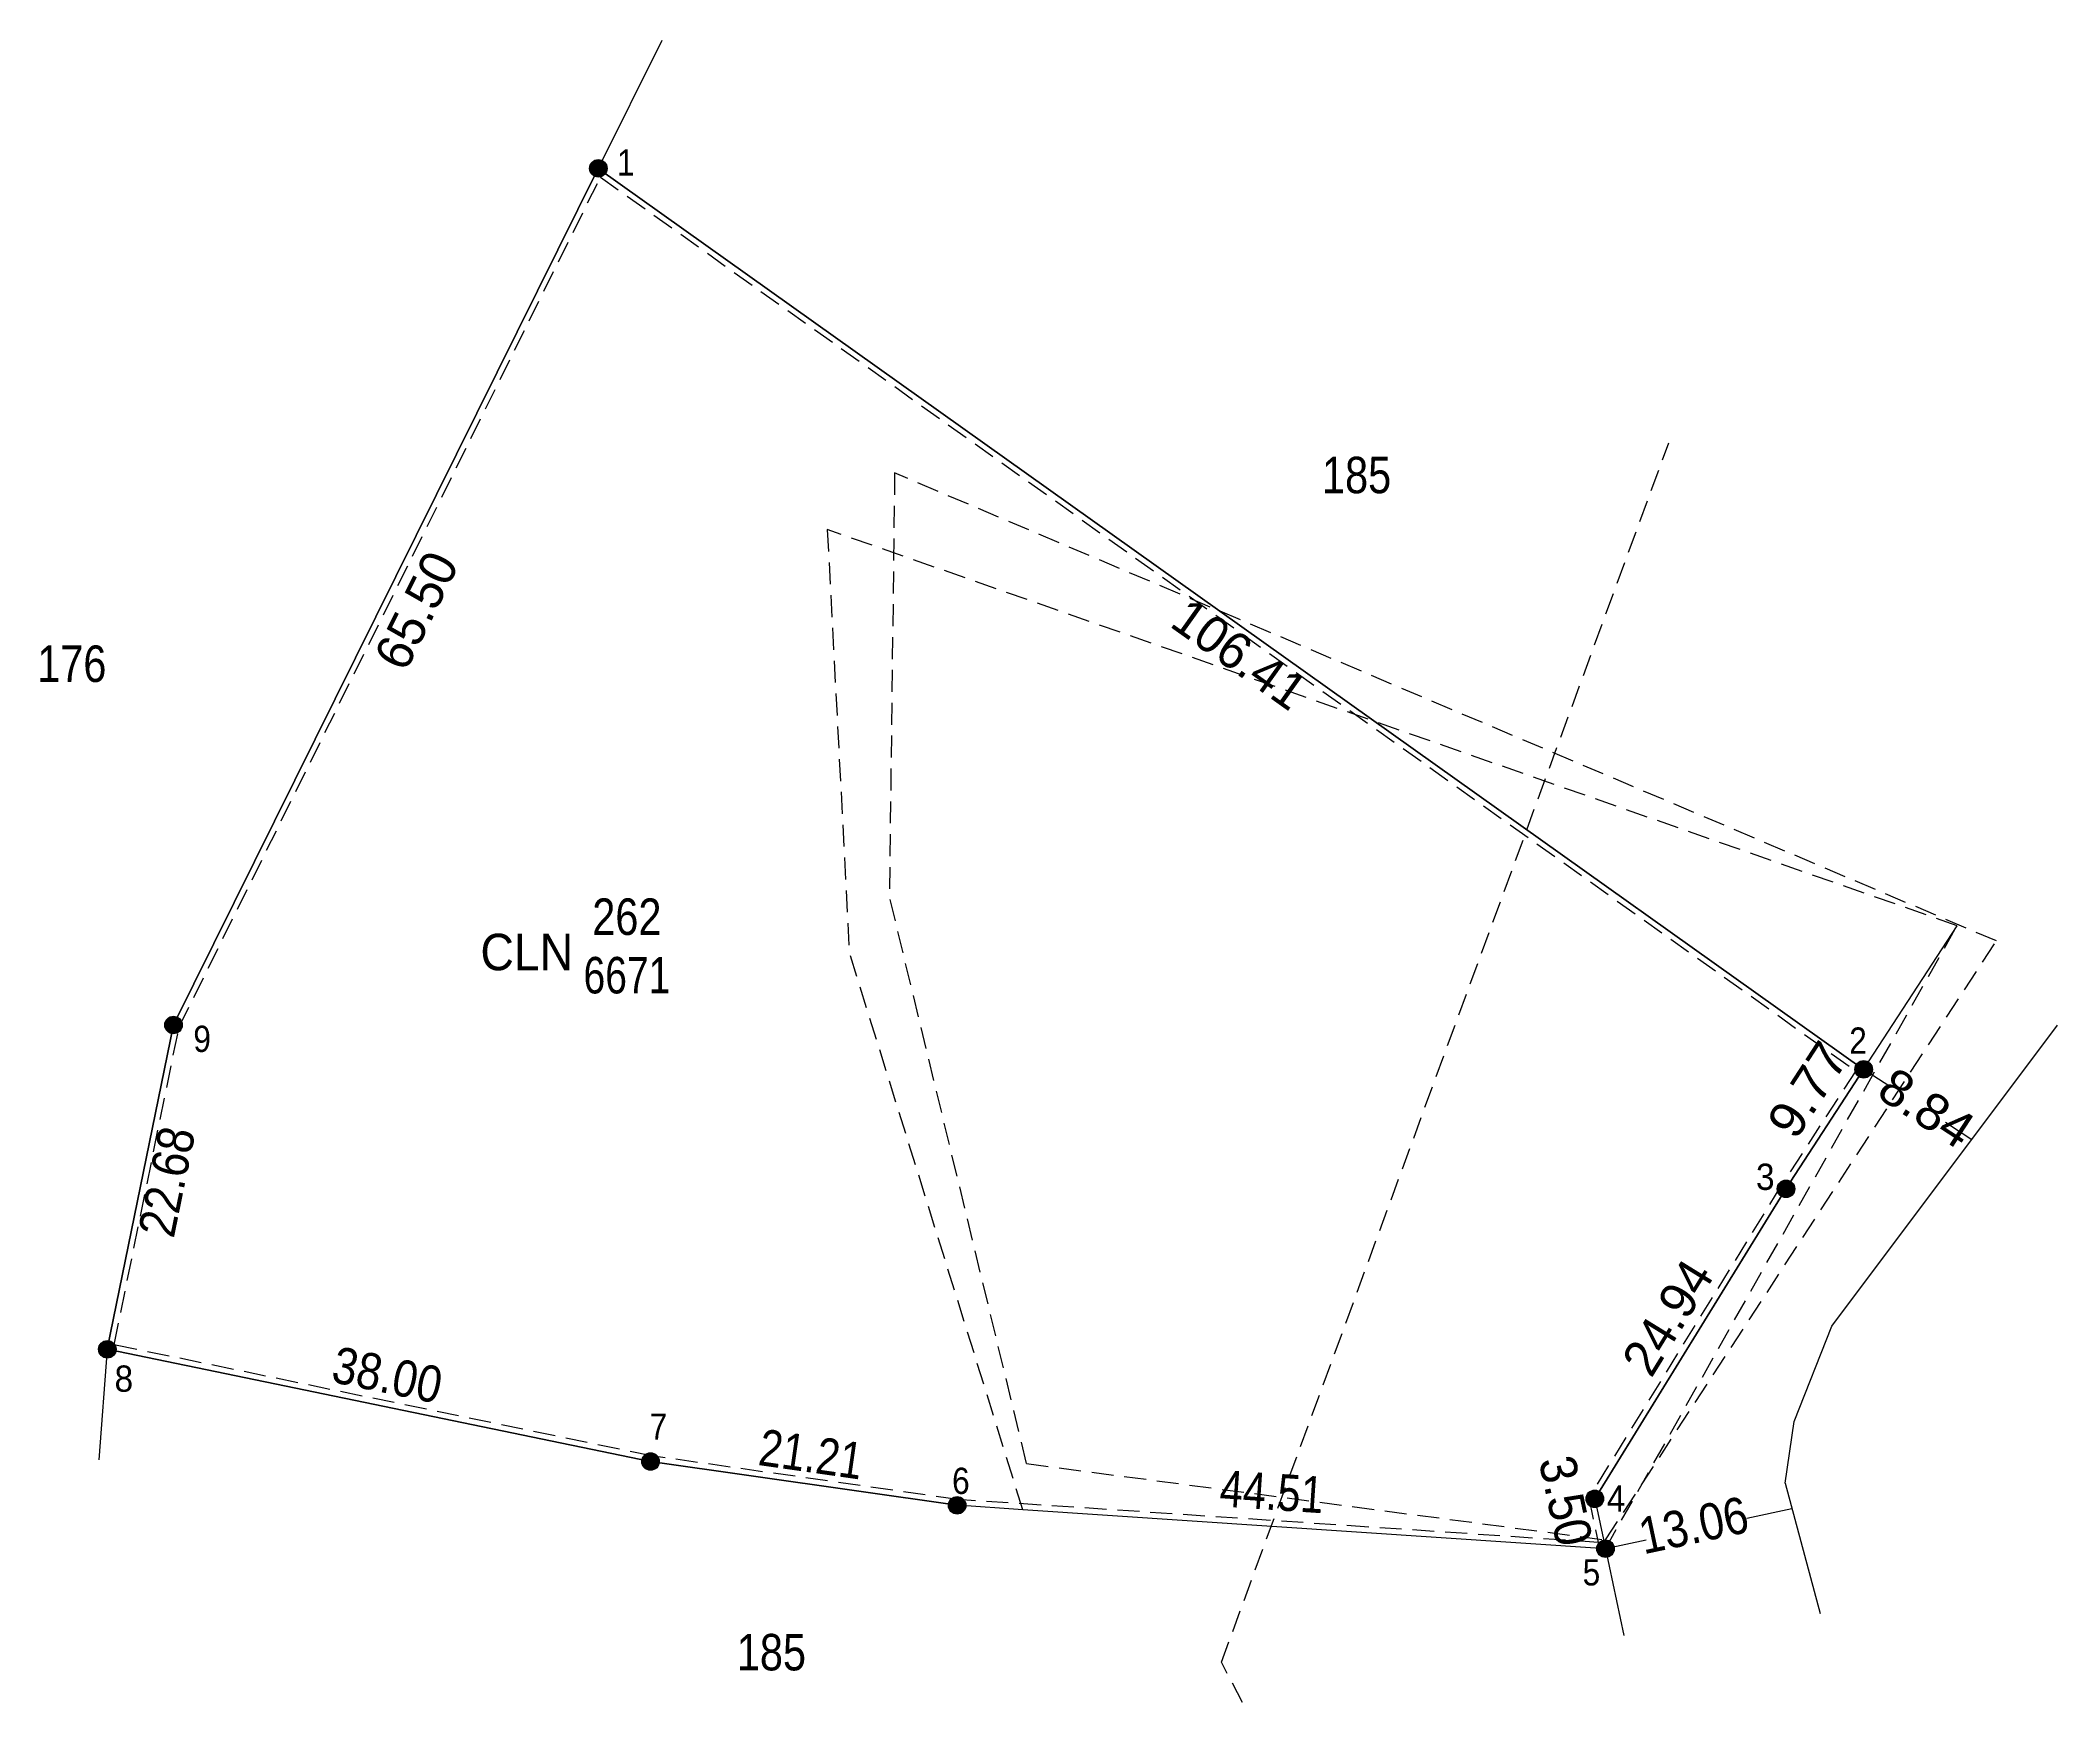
# Model space of a CAD drawing. Header units: metres. Extents: x 535070 to 535436, y 1852259 to 1852373.
# Drawn here: x 535070.2 to 535208.4, y 1852259.5 to 1852373.4 of the extents above.
import ezdxf
from ezdxf.enums import TextEntityAlignment as Align

# ---------------------------------------------------------------- set-up
doc = ezdxf.new("R2010")
doc.units = ezdxf.units.M
doc.header["$LTSCALE"] = 0.5
doc.header["$PDMODE"] = 32
doc.header["$PDSIZE"] = 0.25
doc.linetypes.add('MEDIUM_DASHED', pattern=[4.5, 3, -1.5])
for name, color, linetype, lineweight in [('1', 7, 'MEDIUM_DASHED', 13), ('10', 7, 'Continuous', 13), ('23', 7, 'Continuous', 13), ('63', 7, 'Continuous', 13)]:
    doc.layers.add(name, color=color, linetype=linetype, lineweight=lineweight)

msp = doc.modelspace()

# ---------------------------------------------------------------- hatches: boundary and pattern name
at = {"layer": '63'}
for points in [[(535109.02, 1852364.6, 1), (535107.82, 1852364.6, 1)], [(535079.93, 1852305.91, 1), (535078.73, 1852305.91, 1)], [(535195.69, 1852302.87, 1), (535194.49, 1852302.87, 1)], [(535190.37, 1852294.68, 1), (535189.17, 1852294.68, 1)], [(535075.39, 1852283.69, 1), (535074.19, 1852283.69, 1)], [(535112.6, 1852276, 1), (535111.4, 1852276, 1)], [(535177.28, 1852273.45, 1), (535176.08, 1852273.45, 1)], [(535133.6, 1852273, 1), (535132.4, 1852273, 1)], [(535178.01, 1852270.03, 1), (535176.81, 1852270.03, 1)]]:
    msp.add_hatch(color=256, dxfattribs=at).paths.add_polyline_path(points)

# ---------------------------------------------------------------- linework, layer by layer
at = {"layer": '1', "linetype": 'Continuous'}
msp.add_lwpolyline([(535137.5, 1852272.7), (535133, 1852273), (535112, 1852276), (535074.79, 1852283.69), (535079.33, 1852305.91), (535108.42, 1852364.6), (535195.09, 1852302.87), (535189.77, 1852294.68), (535176.68, 1852273.45), (535177.41, 1852270.03)], close=True, dxfattribs=at)
at = {"layer": '1'}
msp.add_lwpolyline([(535108.57, 1852364), (535194.55, 1852302.77), (535189.43, 1852294.89), (535176.26, 1852273.52), (535176.91, 1852270.46), (535133.04, 1852273.4), (535112.07, 1852276.39), (535075.26, 1852284), (535079.71, 1852305.78)], close=True, dxfattribs=at)
msp.add_lwpolyline([(535152.55, 1852259.48), (535151.1, 1852262.25), (535181.74, 1852345.79)], dxfattribs=at)
at = {"layer": '10'}
for p, q in [((535195.09, 1852302.87), (535108.42, 1852364.6)), ((535079.33, 1852305.91), (535074.79, 1852283.69)), ((535074.79, 1852283.69), (535074.22, 1852276.11)), ((535189.71, 1852274.52), (535192.11, 1852265.59))]:
    msp.add_line(p, q, dxfattribs=at)
at = {"layer": '10', "linetype": 'MEDIUM_DASHED'}
for p, q in [((535204.18, 1852311.67), (535128.72, 1852343.73)), ((535201.49, 1852312.71), (535124.11, 1852339.85)), ((535137.76, 1852275.86), (535128.36, 1852314.73)), ((535177.41, 1852270.03), (535201.49, 1852312.71)), ((535177.41, 1852270.63), (535204.18, 1852311.67)), ((535137.5, 1852272.7), (535125.62, 1852310.88)), ((535137.76, 1852275.86), (535177.41, 1852270.63))]:
    msp.add_line(p, q, dxfattribs=at)
at = {"layer": '10'}
for points in [[(535112.77, 1852373.37), (535108.42, 1852364.6), (535079.33, 1852305.91)], [(535176.68, 1852273.45), (535189.77, 1852294.68), (535189.77, 1852294.68), (535189.77, 1852294.68), (535195.09, 1852302.87), (535201.49, 1852312.71)], [(535189.71, 1852274.52), (535190.33, 1852278.75), (535192.92, 1852285.28), (535208.38, 1852305.89)], [(535074.79, 1852283.69), (535112, 1852276), (535133, 1852273)], [(535176.68, 1852273.45), (535177.41, 1852270.03), (535178.67, 1852264.09)]]:
    msp.add_lwpolyline(points, dxfattribs=at)
at = {"layer": '10', "linetype": 'MEDIUM_DASHED'}
for points in [[(535128.72, 1852343.73), (535128.72, 1852343.73), (535128.36, 1852314.74)], [(535124.11, 1852339.85), (535124.11, 1852339.85), (535125.62, 1852310.89)]]:
    msp.add_lwpolyline(points, dxfattribs=at)
at = {"layer": '10'}
msp.add_point((535133, 1852273), dxfattribs=at)
at = {"layer": '23'}
msp.add_line((535189.71, 1852274.52), (535190.33, 1852278.75), dxfattribs=at)
at = {"layer": '63'}
for p, q in [((535196.81, 1852301.75), (535195.09, 1852302.87)), ((535202.5, 1852298.05), (535200.69, 1852299.23)), ((535190.18, 1852272.75), (535187.08, 1852272.09)), ((535180.19, 1852270.62), (535177.41, 1852270.03))]:
    msp.add_line(p, q, dxfattribs=at)
for centre in [(535108.42, 1852364.6), (535079.33, 1852305.91), (535195.09, 1852302.87), (535189.77, 1852294.68), (535074.79, 1852283.69), (535112, 1852276), (535176.68, 1852273.45), (535133, 1852273), (535177.41, 1852270.03)]:
    msp.add_circle(centre, 0.6, dxfattribs=at)

# ---------------------------------------------------------------- texts
at = {"layer": '1'}
for s, width, p in [('262', 0.85, (535110.38, 1852312.08)), ('CLN', 0.95, (535103.525, 1852309.66)), ('6671', 0.8, (535110.385, 1852308.07))]:
    msp.add_text(s, height=2.5, dxfattribs=dict(at, width=width)).set_placement(p, align=Align.CENTER)
at = {"layer": '10', "width": 0.85}
for s, p in [('185', (535160.36, 1852342.34)), ('176', (535072.36, 1852329.41)), ('185', (535120.28, 1852261.69))]:
    msp.add_text(s, height=2.5, dxfattribs=at).set_placement(p, align=Align.CENTER)
at = {"layer": '63'}
for s, width, p in [(' 1', 0.9, (535110.91, 1852364.1)), (' 9', 0.9, (535081.89, 1852304.06)), (' 2', 0.9, (535195.31, 1852303.94)), (' 3', 0.95, (535188.99, 1852294.61)), (' 8', 0.95, (535076.56, 1852280.78)), (' 7', 0.9, (535113.14, 1852277.49)), (' 6', 0.9, (535133.86, 1852273.78)), (' 4', 0.95, (535178.77, 1852272.56)), (' 5', 0.9, (535177.05, 1852267.51))]:
    msp.add_text(s, height=1.8, dxfattribs=dict(at, width=width)).set_placement(p, align=Align.RIGHT)
for s, rotation, p in [('65.50', 63.634, (535097.0784, 1852333.7599)), ('106.41', 324.54, (535151.6348, 1852330.3038)), ('24.94', 58.343, (535182.7384, 1852285.214))]:
    msp.add_text(s, height=2.5, rotation=rotation, dxfattribs=at).set_placement(p, align=Align.CENTER)
for s, rotation, width, p in [('9.77', 56.993, 1.05, (535192.3014, 1852300.8041)), ('8.84', 326.957, 1.05, (535198.7234, 1852299.1803)), ('22.68', 78.452, 0.9, (535080.0892, 1852294.9248)), ('38.00', 348.323, 0.9, (535093.727, 1852280.7132)), ('21.21', 351.87, 0.85, (535122.8232, 1852275.271)), ('44.51', 356.174, 0.85, (535154.4766, 1852272.6915)), ('3.50', 282.049, 0.95, (535173.4734, 1852273.0559)), ('13.06', 12.024, 0.9, (535183.6996, 1852270.4214))]:
    msp.add_text(s, height=2.5, rotation=rotation, dxfattribs=dict(at, width=width)).set_placement(p, align=Align.CENTER)

doc.saveas('drawing.dxf')
